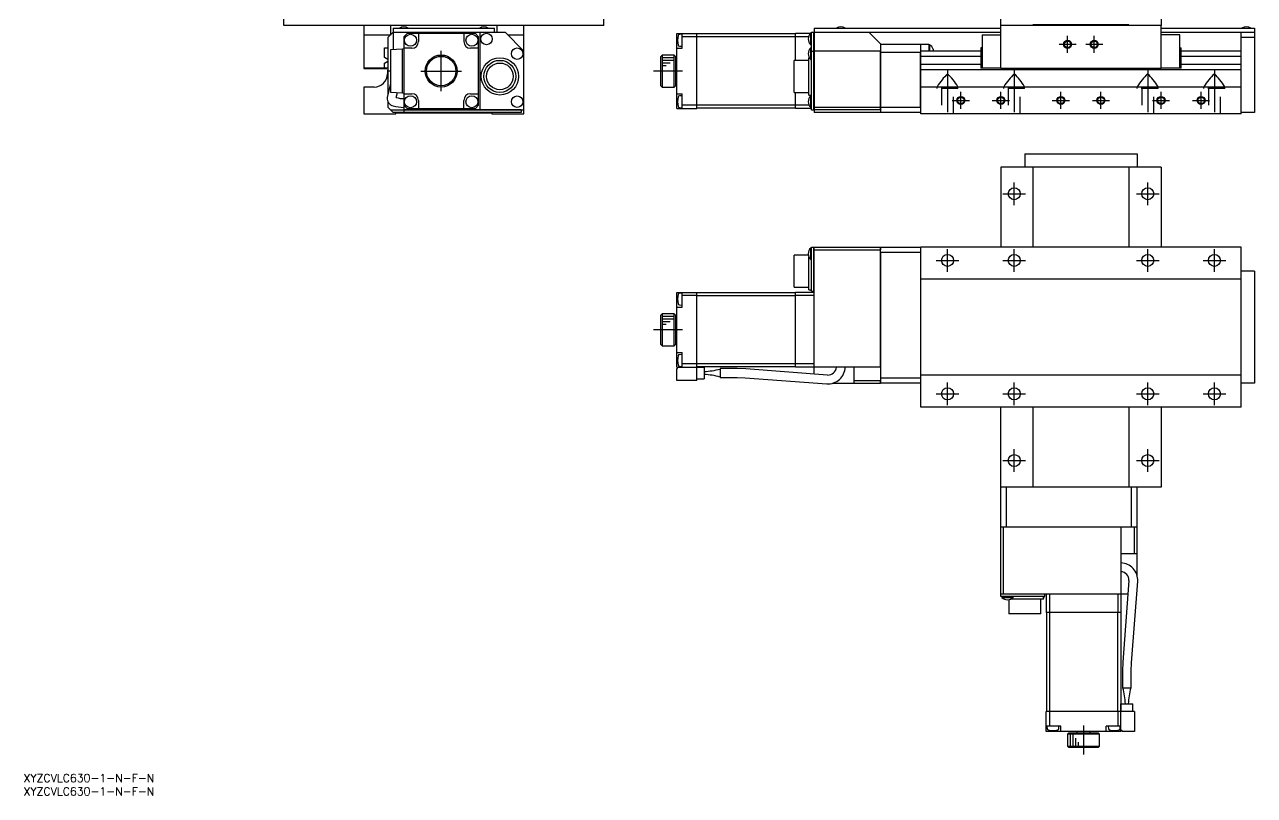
# Model space of a CAD drawing. Extents: x -3 to 939, y -8 to 783.
# Drawn here: x 0.4 to 461.3, y -8 to 280.9 of the extents above; entities that cross this region are included whole.
import ezdxf

# ---------------------------------------------------------------- set-up
doc = ezdxf.new("R2010")
doc.units = 0
doc.header["$LTSCALE"] = 0.5
doc.linetypes.add('CENTER', pattern=[50.8, 31.75, -6.35, 6.35, -6.35])
doc.linetypes.add('DASHED', pattern=[19.05, 12.7, -6.35])
for name, color, linetype in [('MSM_CENTER', 1, 'CENTER'), ('MSM_CONTINUOUS', 7, 'CONTINUOUS'), ('MSM_DASHED', 4, 'DASHED'), ('MSM_NARROW', 5, 'CONTINUOUS'), ('MSM_PART_NUMBER', 7, 'CONTINUOUS')]:
    doc.layers.add(name, color=color, linetype=linetype)
doc.styles.get("Standard").update_dxf_attribs({"font": 'txt.shx', "height": 3, "bigfont": 'bigfont.shx'})

# ---------------------------------------------------------------- blocks, each defined once
blk = doc.blocks.new('*U2')
at = {"layer": 'MSM_PART_NUMBER'}
blk.add_text('XYZCVLC630-1-N-F-N', height=3, dxfattribs=at).set_placement((0, -3))
blk = doc.blocks.new('*U3')
at = {"layer": 'MSM_PART_NUMBER'}
blk.add_text('XYZCVLC630-1-N-F-N', height=3, dxfattribs=at).set_placement((0, -8))

msp = doc.modelspace()

# ---------------------------------------------------------------- linework, layer by layer
at = {"layer": 'MSM_CENTER'}
for p, q in [((391.26, 270.25), (391.26, 276.71)), ((401.26, 270.25), (401.26, 276.71)), ((388.03, 273.48), (394.49, 273.48)), ((398.03, 273.48), (404.49, 273.48)), ((156.5, 255.88), (156.5, 271.08)), ((148.9, 263.48), (164.1, 263.48)), ((246.98, 263.48), (236.03, 263.48)), ((346.26, 263.98), (346.26, 245.48)), ((371.26, 263.98), (371.26, 245.48)), ((421.26, 263.98), (421.26, 245.48)), ((446.26, 263.98), (446.26, 245.48)), ((351.26, 249.25), (351.26, 255.71)), ((366.26, 249.25), (366.26, 255.71)), ((388.76, 249.25), (388.76, 255.71)), ((403.76, 249.25), (403.76, 255.71)), ((426.26, 249.25), (426.26, 255.71)), ((441.26, 249.25), (441.26, 255.71)), ((348.03, 252.48), (354.49, 252.48)), ((363.03, 252.48), (369.49, 252.48)), ((385.53, 252.48), (391.99, 252.48)), ((400.53, 252.48), (406.99, 252.48)), ((423.03, 252.48), (429.49, 252.48)), ((438.03, 252.48), (444.49, 252.48)), ((371.26, 213.25), (371.26, 221.75)), ((421.26, 213.25), (421.26, 221.75)), ((367.01, 217.5), (375.51, 217.5)), ((417.01, 217.5), (425.51, 217.5)), ((346.26, 188.25), (346.26, 196.75)), ((371.26, 188.25), (371.26, 196.75)), ((421.26, 188.25), (421.26, 196.75)), ((446.26, 188.25), (446.26, 196.75)), ((342.01, 192.5), (350.51, 192.5)), ((367.01, 192.5), (375.51, 192.5)), ((417.01, 192.5), (425.51, 192.5)), ((442.01, 192.5), (450.51, 192.5)), ((246.98, 166.5), (236.03, 166.5)), ((346.26, 138.25), (346.26, 146.75)), ((371.26, 138.25), (371.26, 146.75)), ((421.26, 138.25), (421.26, 146.75)), ((446.26, 138.25), (446.26, 146.75)), ((342.01, 142.5), (350.51, 142.5)), ((367.01, 142.5), (375.51, 142.5)), ((417.01, 142.5), (425.51, 142.5)), ((442.01, 142.5), (450.51, 142.5)), ((371.26, 113.25), (371.26, 121.75)), ((421.26, 113.25), (421.26, 121.75)), ((367.01, 117.5), (375.51, 117.5)), ((417.01, 117.5), (425.51, 117.5)), ((397.26, 18.23), (397.26, 7.28))]:
    msp.add_line(p, q, dxfattribs=at)
at = {"layer": 'MSM_CONTINUOUS'}
for p, q in [((366.26, 280.48), (366.26, 483.48)), ((217.5, 280.48), (217.5, 310.98)), ((97.5, 280.48), (97.5, 306.48)), ((426.26, 290.48), (426.26, 280.48)), ((217.5, 280.48), (97.5, 280.48)), ((127.5, 280.48), (127.5, 264.48)), ((127.7, 264.58), (127.7, 276.98)), ((127.7, 276.98), (137.5, 276.98)), ((136.5, 275.98), (138.5, 277.98)), ((137.5, 280.48), (137.5, 277.18)), ((137.5, 277.18), (137.7, 277.18)), ((138.5, 279.48), (176.5, 279.48)), ((138.5, 279.48), (138.5, 271.45)), ((138.5, 278.08), (176.5, 278.08)), ((138.5, 277.98), (180.5, 277.98)), ((143.7, 277.48), (142.5, 276.28)), ((169.3, 277.48), (143.7, 277.48)), ((148, 277.48), (148, 274.48)), ((165, 277.48), (165, 274.48)), ((170.5, 276.28), (169.3, 277.48)), ((171, 277.98), (171, 248.98)), ((176.5, 277.98), (176.5, 279.48)), ((177.5, 277.98), (177.5, 280.48)), ((187.5, 270.98), (180.5, 277.98)), ((181.5, 276.98), (187.3, 276.98)), ((187.3, 276.98), (187.3, 271.18)), ((187.5, 247.48), (187.5, 280.48)), ((244.76, 277.48), (252.26, 277.48)), ((244.76, 249.48), (244.76, 277.48)), ((246.76, 277.23), (245.77, 277.14)), ((246.76, 271.98), (246.76, 277.48)), ((252.26, 249.48), (252.26, 277.48)), ((289.26, 277.38), (252.26, 277.38)), ((289.26, 267.48), (289.26, 277.48)), ((294.82, 277.48), (289.26, 277.48)), ((295.26, 277.63), (294.96, 277.63)), ((294.96, 277.63), (294.96, 273.33)), ((295.26, 277.98), (296.16, 277.98)), ((295.26, 248.98), (295.26, 277.98)), ((296.26, 277.88), (296.16, 277.98)), ((296.16, 248.98), (296.16, 277.98)), ((296.26, 279.48), (366.26, 279.48)), ((296.26, 279.48), (296.26, 278.08)), ((296.26, 278.08), (296.36, 277.98)), ((296.26, 277.98), (366.26, 277.98)), ((296.26, 277.98), (296.26, 248.98)), ((321.26, 273.48), (316.76, 277.98)), ((359.26, 276.98), (366.26, 276.98)), ((359.26, 276.98), (359.26, 264.58)), ((426.26, 280.48), (366.26, 280.48)), ((366.26, 264.48), (366.26, 280.48)), ((414.26, 280.78), (378.26, 280.78)), ((378.26, 280.78), (378.26, 280.48)), ((414.26, 280.48), (414.26, 280.78)), ((426.26, 264.48), (426.26, 280.48)), ((426.26, 279.48), (461.26, 279.48)), ((426.26, 277.98), (461.26, 277.98)), ((433.26, 276.98), (426.26, 276.98)), ((433.26, 264.58), (433.26, 276.98)), ((456.26, 247.48), (456.26, 277.98)), ((461.26, 278.08), (461.16, 277.98)), ((461.26, 279.48), (461.26, 278.08)), ((461.26, 277.98), (461.26, 247.98)), ((135.3, 268.5), (135.3, 272.18)), ((135.3, 272.18), (136.5, 272.18)), ((136.5, 275.98), (136.5, 254.45)), ((142.5, 276.28), (142.5, 248.98)), ((145.5, 271.98), (142.5, 271.98)), ((170.5, 271.98), (167.5, 271.98)), ((170.5, 250.68), (170.5, 276.28)), ((244.76, 271.98), (246.76, 271.98)), ((245.77, 272.81), (246.76, 272.73)), ((252.26, 276.28), (246.76, 276.28)), ((289.26, 276.23), (252.26, 276.23)), ((294.16, 276.28), (289.26, 276.28)), ((294.96, 273.33), (295.26, 273.33)), ((295.26, 272.13), (294.96, 272.13)), ((294.96, 272.13), (294.96, 267.83)), ((321.26, 273.48), (336.26, 273.48)), ((321.26, 247.98), (321.26, 273.48)), ((336.26, 247.48), (336.26, 273.48)), ((336.36, 273.48), (336.26, 273.38)), ((336.36, 273.48), (339.26, 273.48)), ((339.26, 273.48), (339.26, 270.98)), ((339.46, 273.33), (339.26, 273.33)), ((339.46, 273.33), (339.46, 270.98)), ((359.26, 272.18), (358.76, 272.18)), ((358.76, 272.18), (358.76, 264.58)), ((433.26, 272.18), (433.76, 272.18)), ((433.76, 264.58), (433.76, 272.18)), ((461.26, 275.98), (456.26, 275.98)), ((136.49, 267.81), (135.3, 268.5)), ((142, 271.69), (137.5, 271.38)), ((137.5, 271.38), (137.5, 255.58)), ((142.5, 271.73), (142, 271.69)), ((142, 255.26), (142, 271.69)), ((239.26, 269.48), (238.76, 268.98)), ((238.76, 257.98), (238.76, 268.98)), ((243.76, 269.48), (239.26, 269.48)), ((239.26, 269.48), (239.26, 257.48)), ((243.76, 257.48), (243.76, 269.48)), ((244.26, 268.98), (243.76, 269.48)), ((244.26, 268.98), (244.26, 257.98)), ((288.76, 255.48), (288.76, 267.48)), ((294.26, 267.48), (288.76, 267.48)), ((294.26, 254.48), (294.26, 268.48)), ((294.46, 268.48), (294.26, 268.48)), ((294.96, 267.83), (295.26, 267.83)), ((295.26, 270.98), (296.16, 270.98)), ((296.26, 270.93), (296.16, 270.98)), ((321.16, 270.98), (296.26, 270.98)), ((321.16, 270.98), (321.26, 271.08)), ((321.16, 248.98), (321.16, 270.98)), ((336.16, 270.48), (321.26, 270.48)), ((336.16, 270.48), (336.26, 270.58)), ((336.16, 249.98), (336.16, 270.48)), ((358.76, 270.98), (336.26, 270.98)), ((336.26, 269.01), (358.76, 269.01)), ((340.91, 271.7), (340.91, 270.98)), ((359.26, 268.5), (358.76, 268.5)), ((433.26, 268.5), (433.76, 268.5)), ((456.26, 270.98), (433.76, 270.98)), ((433.76, 269.01), (456.26, 269.01)), ((127.5, 264.48), (136.1, 264.48)), ((136.5, 264.58), (127.7, 264.58)), ((135.3, 266.45), (136.49, 267.14)), ((135.3, 264.58), (135.3, 266.45)), ((136.1, 264.48), (136.1, 264.58)), ((136.4, 263.98), (136.4, 262.48)), ((136.4, 263.98), (136.5, 263.98)), ((137.5, 263.48), (136.5, 263.48)), ((244.76, 265.98), (244.26, 265.98)), ((358.76, 265.94), (336.26, 265.94)), ((456.26, 263.98), (336.26, 263.98)), ((359.26, 266.45), (358.76, 266.45)), ((366.26, 264.58), (358.76, 264.58)), ((426.26, 264.48), (366.26, 264.48)), ((433.76, 264.58), (426.26, 264.58)), ((433.26, 266.45), (433.76, 266.45)), ((456.26, 265.94), (433.76, 265.94)), ((137.5, 258.74), (136.28, 253.5)), ((244.26, 260.98), (244.76, 260.98)), ((127.5, 257.48), (127.5, 247.48)), ((131.4, 257.48), (127.5, 257.48)), ((137.5, 255.58), (142, 255.26)), ((139.68, 253.55), (140.11, 255.39)), ((142, 255.26), (142.5, 255.23)), ((142.5, 254.98), (145.5, 254.98)), ((167.5, 254.98), (170.5, 254.98)), ((238.76, 257.98), (239.26, 257.48)), ((239.26, 257.48), (243.76, 257.48)), ((243.76, 257.48), (244.26, 257.98)), ((244.76, 254.98), (246.76, 254.98)), ((246.76, 254.23), (245.77, 254.14)), ((246.76, 249.48), (246.76, 254.98)), ((288.76, 255.48), (294.26, 255.48)), ((289.26, 249.48), (289.26, 255.48)), ((294.26, 254.48), (295.26, 254.48)), ((295.26, 254.13), (294.96, 254.13)), ((294.96, 254.13), (294.96, 249.83)), ((456.26, 257.48), (336.26, 257.48)), ((342.51, 257.48), (342.36, 257.61)), ((350, 257.48), (350.16, 257.61)), ((367.51, 257.48), (367.36, 257.61)), ((375, 257.48), (375.16, 257.61)), ((417.51, 257.48), (417.36, 257.61)), ((425, 257.48), (425.16, 257.61)), ((442.51, 257.48), (442.36, 257.61)), ((450, 257.48), (450.16, 257.61)), ((136.5, 251.95), (136.5, 249.98)), ((136.5, 249.98), (138.5, 247.98)), ((137.5, 248.98), (187.5, 248.98)), ((142.5, 250.68), (143.7, 249.48)), ((142.5, 248.88), (142.6, 248.98)), ((142.5, 248.88), (142.5, 247.98)), ((186.5, 248.88), (142.5, 248.88)), ((143.7, 249.48), (169.3, 249.48)), ((148, 252.48), (148, 249.48)), ((165, 249.48), (165, 252.48)), ((169.3, 249.48), (170.5, 250.68)), ((186.5, 248.98), (186.5, 247.98)), ((244.76, 249.48), (252.26, 249.48)), ((245.77, 249.81), (246.76, 249.73)), ((252.26, 250.68), (246.76, 250.68)), ((289.26, 250.72), (252.26, 250.72)), ((289.26, 249.58), (252.26, 249.58)), ((294.35, 250.68), (289.26, 250.68)), ((295.26, 249.48), (289.26, 249.48)), ((294.96, 249.83), (295.26, 249.83)), ((295.26, 248.98), (296.16, 248.98)), ((296.16, 248.98), (296.26, 249.08)), ((296.26, 249.98), (321.16, 249.98)), ((296.26, 248.88), (296.36, 248.98)), ((321.16, 248.98), (296.26, 248.98)), ((296.26, 248.88), (296.26, 247.98)), ((321.16, 249.98), (321.26, 250.02)), ((321.26, 249.12), (321.16, 248.98)), ((321.26, 249.98), (336.16, 249.98)), ((336.26, 249.88), (336.16, 249.98)), ((127.5, 247.48), (139.5, 247.48)), ((186.5, 247.98), (138.5, 247.98)), ((139.5, 247.48), (139.5, 247.78)), ((139.5, 247.78), (175.5, 247.78)), ((175.5, 247.78), (175.5, 247.48)), ((175.5, 247.48), (187.5, 247.48)), ((321.16, 247.98), (296.26, 247.98)), ((321.26, 248.08), (321.16, 247.98)), ((336.26, 247.98), (321.26, 247.98)), ((456.26, 247.48), (336.26, 247.48)), ((461.26, 247.98), (456.26, 247.98)), ((375.26, 232.5), (375.26, 227.5)), ((375.26, 232.5), (417.26, 232.5)), ((417.26, 232.5), (417.26, 227.5)), ((366.26, 227.5), (366.26, 197.5)), ((426.26, 227.5), (366.26, 227.5)), ((378.26, 227.5), (378.26, 197.5)), ((414.26, 227.5), (414.26, 197.5)), ((426.26, 227.5), (426.26, 197.5)), ((288.76, 182.5), (288.76, 194.5)), ((294.1, 194.5), (288.76, 194.5)), ((294.26, 181.5), (294.26, 193.92)), ((294.96, 197.15), (294.96, 192.85)), ((295.26, 197.15), (294.96, 197.15)), ((295.26, 197.5), (296.16, 197.5)), ((295.26, 181), (295.26, 197.5)), ((296.16, 181), (296.16, 197.5)), ((296.16, 197.5), (296.26, 197.4)), ((296.26, 197.5), (321.16, 197.5)), ((296.26, 149.91), (296.26, 197.5)), ((296.26, 196.5), (321.26, 196.5)), ((321.16, 152.5), (321.16, 197.5)), ((321.16, 197.5), (321.26, 197.4)), ((321.26, 197.5), (336.16, 197.5)), ((321.26, 196.5), (321.26, 197.5)), ((321.26, 146.5), (321.26, 195.5)), ((336.26, 195.5), (321.26, 195.5)), ((336.26, 197.4), (336.16, 197.5)), ((456.26, 197.5), (336.26, 197.5)), ((336.26, 137.5), (336.26, 197.5)), ((456.26, 137.5), (456.26, 197.5)), ((294.96, 192.85), (295.26, 192.85)), ((456.26, 185.5), (336.26, 185.5)), ((461.26, 188.5), (456.26, 188.5)), ((461.26, 188.5), (461.26, 146.5)), ((244.76, 152.5), (244.76, 180.5)), ((244.76, 180.5), (252.26, 180.5)), ((246.76, 180.25), (245.77, 180.16)), ((246.76, 175), (246.76, 180.5)), ((252.26, 147.5), (252.26, 180.5)), ((289.26, 180.4), (252.26, 180.4)), ((288.76, 182.5), (294.26, 182.5)), ((289.26, 152.5), (289.26, 180.5)), ((296.26, 180.5), (289.26, 180.5)), ((294.26, 181.5), (295.26, 181.5)), ((294.96, 181.5), (294.96, 181.35)), ((294.96, 181.35), (295.26, 181.35)), ((295.26, 181), (296.16, 181)), ((296.16, 181), (296.26, 181.1)), ((245.77, 175.84), (246.76, 175.75)), ((252.26, 179.3), (246.76, 179.3)), ((289.26, 179.26), (252.26, 179.26)), ((296.26, 179.3), (289.26, 179.3)), ((239.26, 172.5), (238.76, 172)), ((238.76, 161), (238.76, 172)), ((239.26, 172.5), (239.26, 160.5)), ((243.76, 172.5), (239.26, 172.5)), ((243.76, 160.5), (243.76, 172.5)), ((244.26, 172), (243.76, 172.5)), ((244.26, 172), (244.26, 161)), ((244.76, 175), (246.76, 175)), ((244.76, 169), (244.26, 169)), ((244.26, 164), (244.76, 164)), ((238.76, 161), (239.26, 160.5)), ((239.26, 160.5), (243.76, 160.5)), ((243.76, 160.5), (244.26, 161)), ((244.76, 158), (246.76, 158)), ((246.76, 157.25), (245.77, 157.16)), ((246.76, 152.5), (246.76, 158)), ((244.76, 152.5), (255.06, 152.5)), ((245.06, 152), (245.06, 152.5)), ((245.77, 152.84), (246.76, 152.75)), ((252.26, 153.7), (246.76, 153.7)), ((289.26, 153.74), (252.26, 153.74)), ((289.26, 152.6), (252.26, 152.6)), ((255.06, 152.5), (255.06, 148.1)), ((296.26, 153.7), (289.26, 153.7)), ((296.16, 152.5), (289.26, 152.5)), ((296.16, 152.5), (296.26, 152.6)), ((321.26, 152.5), (296.26, 152.5)), ((311.26, 146.5), (311.26, 152.5)), ((244.76, 147.5), (244.76, 152)), ((244.76, 152), (245.06, 152)), ((252.26, 147.5), (244.76, 147.5)), ((252.26, 148.1), (255.06, 148.1)), ((261.06, 151.95), (261.06, 148.65)), ((267.44, 151.95), (261.06, 151.95)), ((261.06, 148.65), (267.44, 148.65)), ((270.71, 151.83), (267.44, 151.95)), ((267.44, 148.65), (270.46, 148.54)), ((270.46, 148.54), (301.03, 146.24)), ((301.28, 149.53), (270.71, 151.83)), ((311.26, 147.5), (321.16, 147.5)), ((321.16, 147.5), (321.26, 147.64)), ((321.16, 146.5), (321.16, 147.5)), ((321.26, 148.5), (336.26, 148.5)), ((456.26, 149.5), (336.26, 149.5)), ((303.33, 146.5), (321.16, 146.5)), ((321.26, 146.6), (321.16, 146.5)), ((336.16, 146.5), (321.26, 146.5)), ((336.16, 146.5), (336.26, 146.6)), ((461.26, 146.5), (456.26, 146.5)), ((456.26, 137.5), (336.26, 137.5)), ((366.26, 67.5), (366.26, 137.5)), ((378.26, 137.5), (378.26, 107.5)), ((414.26, 137.5), (414.26, 107.5)), ((426.26, 137.5), (426.26, 107.5)), ((426.26, 107.5), (366.26, 107.5)), ((368.26, 107.5), (368.26, 92.5)), ((415.26, 92.5), (415.26, 107.5)), ((417.26, 74.57), (417.26, 107.5)), ((417.26, 92.5), (366.26, 92.5)), ((367.26, 67.5), (367.26, 92.5)), ((411.26, 92.5), (411.26, 67.5)), ((416.26, 82.5), (416.26, 92.5)), ((417.26, 82.5), (411.26, 82.5)), ((414.23, 72.53), (411.93, 41.96)), ((415.22, 41.71), (417.52, 72.28)), ((366.26, 67.4), (366.36, 67.5)), ((366.26, 67.5), (413.85, 67.5)), ((382.76, 67.4), (366.26, 67.4)), ((366.26, 66.5), (366.26, 67.4)), ((382.76, 66.5), (366.26, 66.5)), ((366.61, 66.5), (366.61, 66.21)), ((366.61, 66.21), (370.91, 66.21)), ((369.26, 65.34), (369.26, 60)), ((382.26, 65.5), (369.83, 65.5)), ((370.91, 66.21), (370.91, 66.5)), ((381.26, 60), (381.26, 65.5)), ((382.26, 65.5), (382.26, 66.5)), ((382.26, 66.21), (382.41, 66.21)), ((382.41, 66.21), (382.41, 66.5)), ((382.66, 67.5), (382.76, 67.4)), ((382.76, 66.5), (382.76, 67.4)), ((383.26, 67.5), (383.26, 60.5)), ((384.46, 67.5), (384.46, 60.5)), ((410.06, 67.5), (410.06, 60.5)), ((411.26, 67.4), (411.16, 67.5)), ((411.26, 67.4), (411.26, 60.5)), ((411.26, 67.4), (411.26, 60.5)), ((381.26, 60), (369.26, 60)), ((411.26, 60.5), (383.26, 60.5)), ((383.36, 60.5), (383.36, 23.5)), ((384.5, 60.5), (384.5, 23.5)), ((410.01, 60.5), (410.01, 23.5)), ((411.16, 60.5), (411.16, 23.5)), ((411.16, 60.5), (411.16, 23.5)), ((411.93, 41.96), (411.81, 38.69)), ((415.11, 38.69), (415.22, 41.71)), ((411.81, 38.69), (411.81, 32.3)), ((415.11, 32.3), (415.11, 38.69)), ((411.81, 32.3), (415.11, 32.3)), ((416.26, 23.5), (383.26, 23.5)), ((383.26, 16), (383.26, 23.5)), ((384.46, 23.5), (384.46, 18)), ((410.06, 23.5), (410.06, 18)), ((411.26, 16), (411.26, 26.3)), ((411.26, 26.3), (415.66, 26.3)), ((415.66, 23.5), (415.66, 26.3)), ((416.26, 23.5), (416.26, 16)), ((388.76, 18), (383.26, 18)), ((411.26, 16), (383.26, 16)), ((383.51, 18), (383.59, 17.01)), ((387.92, 17.01), (388.01, 18)), ((388.76, 16), (388.76, 18)), ((391.76, 15.5), (391.26, 15)), ((403.26, 15), (391.26, 15)), ((391.26, 15), (391.26, 10.5)), ((391.76, 15.5), (402.76, 15.5)), ((394.76, 16), (394.76, 15.5)), ((399.76, 15.5), (399.76, 16)), ((403.26, 15), (402.76, 15.5)), ((403.26, 10.5), (403.26, 15)), ((411.26, 18), (405.76, 18)), ((405.76, 16), (405.76, 18)), ((406.51, 18), (406.59, 17.01)), ((410.92, 17.01), (411.01, 18)), ((411.76, 16.3), (411.26, 16.3)), ((411.76, 16), (411.76, 16.3)), ((416.26, 16), (411.76, 16)), ((391.26, 10.5), (403.26, 10.5)), ((391.26, 10.5), (391.76, 10)), ((402.76, 10), (391.76, 10)), ((402.76, 10), (403.26, 10.5))]:
    msp.add_line(p, q, dxfattribs=at)
for centre, radius in [((145, 274.98), 2.25), ((168, 274.98), 2.25), ((173.5, 275.48), 2.15), ((185, 269.98), 2.15), ((391.26, 273.48), 1.23), ((401.26, 273.48), 1.23), ((156.5, 263.48), 6), ((156.5, 263.48), 5.5), ((178.5, 261.48), 7), ((178.5, 261.48), 6), ((178.5, 261.48), 5), ((145, 251.98), 2.25), ((168, 251.98), 2.25), ((185, 251.98), 2.15), ((351.26, 252.48), 1.23), ((366.26, 252.48), 1.23), ((388.76, 252.48), 1.23), ((403.76, 252.48), 1.23), ((426.26, 252.48), 1.23), ((441.26, 252.48), 1.23), ((371.26, 217.5), 2.25), ((421.26, 217.5), 2.25), ((346.26, 192.5), 2.25), ((371.26, 192.5), 2.25), ((421.26, 192.5), 2.25), ((446.26, 192.5), 2.25), ((346.26, 142.5), 2.25), ((371.26, 142.5), 2.25), ((421.26, 142.5), 2.25), ((446.26, 142.5), 2.25), ((371.26, 117.5), 2.25), ((421.26, 117.5), 2.25)]:
    msp.add_circle(centre, radius, dxfattribs=at)
for centre, radius, start, end in [((142.5, 276.98), 3, 56.4427, 123.5573), ((172.5, 276.98), 3, 56.4427, 123.5573), ((251.06, 274.98), 6, 162.3708, 197.6292), ((245.81, 276.64), 0.5, 95, 162.3708), ((297.06, 275.48), 3, 134.22, 225.78), ((306.26, 276.98), 3, 56.4427, 123.5573), ((458.26, 276.98), 3, 56.4427, 123.5573), ((145.5, 274.48), 2.5, 270, 0), ((167.5, 274.48), 2.5, 180, 270), ((245.81, 273.31), 0.5, 197.6292, 265), ((297.06, 269.98), 3, 134.22, 225.78), ((337.89, 270.48), 3.25, 22.061, 61.2734), ((131.4, 262.48), 5, 270, 0), ((368.68, 240.52), 31.38, 135.6092, 147.0188), ((323.83, 240.52), 31.38, 32.9812, 44.3908), ((393.68, 240.52), 31.38, 135.6092, 147.0188), ((348.83, 240.52), 31.38, 32.9812, 44.3908), ((443.68, 240.52), 31.38, 135.6092, 147.0188), ((398.83, 240.52), 31.38, 32.9812, 44.3908), ((468.68, 240.52), 31.38, 135.6092, 147.0188), ((423.83, 240.52), 31.38, 32.9812, 44.3908), ((142.53, 263.04), 9.91, 253.2914, 269.8447), ((145.5, 252.48), 2.5, 0, 90), ((167.5, 252.48), 2.5, 90, 180), ((251.06, 251.98), 6, 162.3708, 197.6292), ((245.81, 253.64), 0.5, 95, 162.3708), ((297.06, 251.98), 3, 134.22, 225.78), ((138.91, 253.1), 2.67, 172.8096, 260.973), ((142.56, 263.11), 13.28, 252.1747, 269.7442), ((245.81, 250.31), 0.5, 197.6292, 265), ((297.06, 195), 3, 134.22, 225.78), ((251.06, 178), 6, 162.3708, 197.6292), ((245.81, 179.67), 0.5, 95, 162.3708), ((297.06, 183.5), 3, 199.4712, 201.0395), ((297.06, 183.5), 3, 221.8103, 225.78), ((245.81, 176.33), 0.5, 197.6292, 265), ((251.06, 155), 6, 162.3708, 197.6292), ((245.81, 156.67), 0.5, 95, 162.3708), ((245.81, 153.33), 0.5, 197.6292, 265), ((301.41, 152.72), 6.49, 266.7108, 358.0467), ((301.41, 152.71), 3.19, 267.716, 356.1801), ((253.6, 179.71), 28.89, 272.8902, 284.9579), ((253.64, 121.16), 28.62, 74.9841, 87.1678), ((411.03, 72.65), 6.49, 356.7108, 88.0467), ((411.04, 72.65), 3.19, 357.716, 86.1801), ((368.76, 68.3), 3, 224.22, 315.78), ((380.26, 68.3), 3, 289.4712, 291.0395), ((380.26, 68.3), 3, 311.8103, 315.78), ((384.05, 24.84), 28.89, 2.8902, 14.9579), ((442.59, 24.89), 28.62, 164.9841, 177.1678), ((384.09, 17.06), 0.5, 185, 252.3708), ((385.76, 22.3), 6, 252.3708, 287.6292), ((387.42, 17.06), 0.5, 287.6292, 355), ((407.09, 17.06), 0.5, 185, 252.3708), ((408.76, 22.3), 6, 252.3708, 287.6292), ((410.42, 17.06), 0.5, 287.6292, 355)]:
    msp.add_arc(centre, radius, start, end, dxfattribs=at)
at = {"layer": 'MSM_DASHED'}
for p, q in [((342.36, 256.98), (342.36, 257.61)), ((350.16, 256.98), (342.36, 256.98)), ((344.01, 256.98), (344.01, 247.48)), ((348.51, 247.48), (348.51, 256.98)), ((350.16, 256.98), (350.16, 257.61)), ((367.36, 256.98), (367.36, 257.61)), ((375.16, 256.98), (367.36, 256.98)), ((369.01, 256.98), (369.01, 247.48)), ((373.51, 247.48), (373.51, 256.98)), ((375.16, 256.98), (375.16, 257.61)), ((417.36, 256.98), (417.36, 257.61)), ((425.16, 256.98), (417.36, 256.98)), ((419.01, 256.98), (419.01, 247.48)), ((423.51, 247.48), (423.51, 256.98)), ((425.16, 256.98), (425.16, 257.61)), ((442.36, 256.98), (442.36, 257.61)), ((450.16, 256.98), (442.36, 256.98)), ((444.01, 256.98), (444.01, 247.48)), ((448.51, 247.48), (448.51, 256.98)), ((450.16, 256.98), (450.16, 257.61))]:
    msp.add_line(p, q, dxfattribs=at)
at = {"layer": 'MSM_NARROW'}
for p, q in [((243.76, 268.48), (239.26, 268.48)), ((243.76, 267.48), (239.26, 267.48)), ((242.26, 266.48), (239.26, 266.48)), ((240.76, 265.48), (239.26, 265.48)), ((243.76, 171.5), (239.26, 171.5)), ((243.76, 170.5), (239.26, 170.5)), ((242.26, 169.5), (239.26, 169.5)), ((240.76, 168.5), (239.26, 168.5)), ((392.26, 15), (392.26, 10.5)), ((393.26, 15), (393.26, 10.5)), ((394.26, 13.5), (394.26, 10.5)), ((395.26, 12), (395.26, 10.5))]:
    msp.add_line(p, q, dxfattribs=at)
for centre in [(391.26, 273.48), (401.26, 273.48), (351.26, 252.48), (366.26, 252.48), (388.76, 252.48), (403.76, 252.48), (426.26, 252.48), (441.26, 252.48)]:
    msp.add_circle(centre, 1.5, dxfattribs=at)

# ---------------------------------------------------------------- block references
at = {"layer": 'MSM_CONTINUOUS'}
for name in ['*U2', '*U3']:
    msp.add_blockref(name, (0, 0), dxfattribs=at)

doc.saveas('drawing.dxf')
